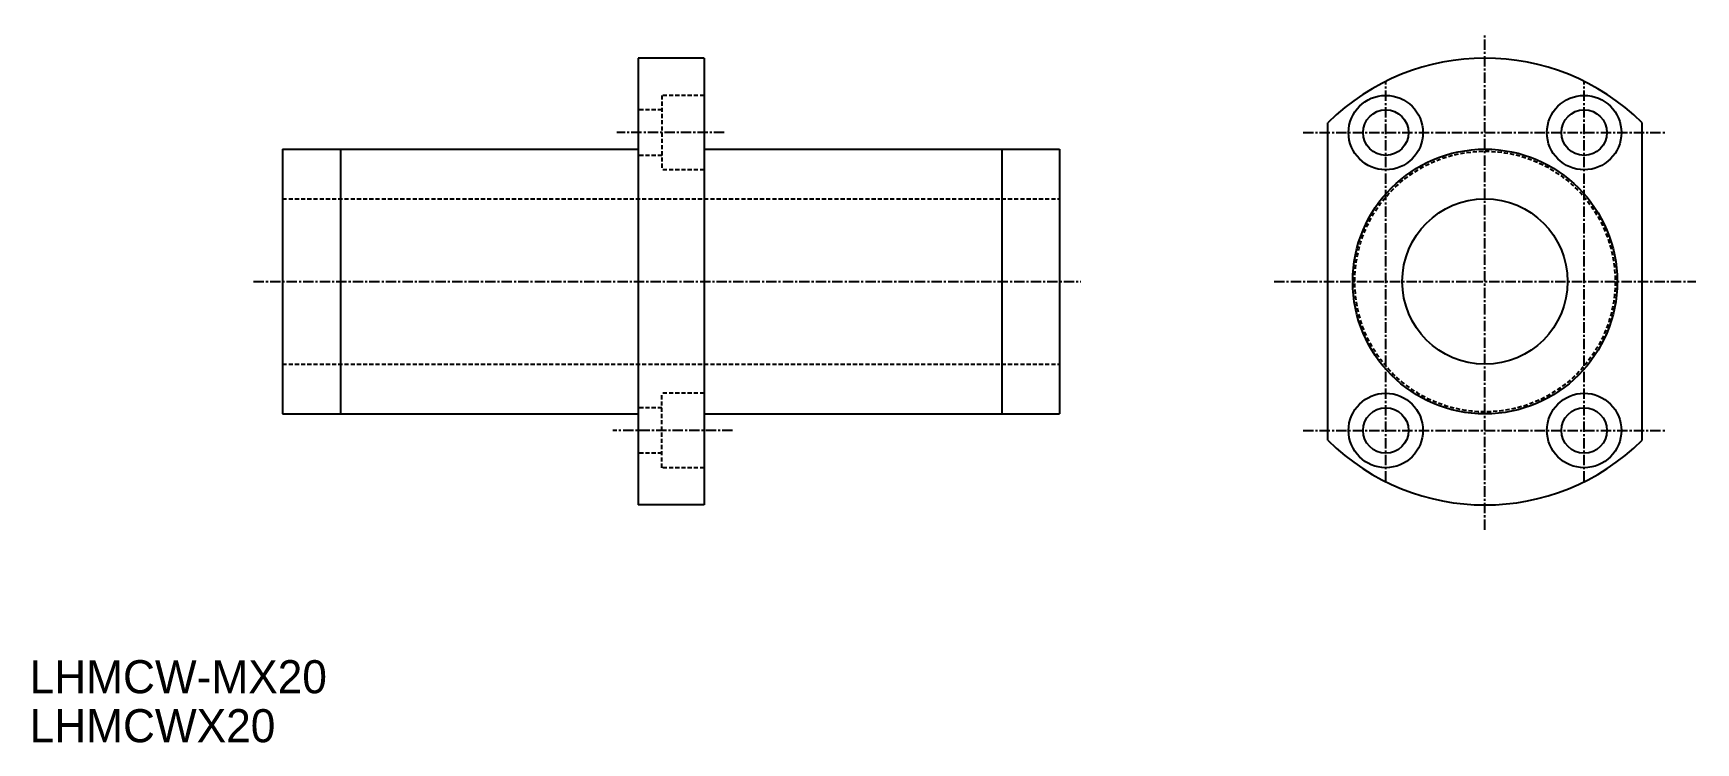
# Model space of a CAD drawing. Extents: x 44 to 245, y 53 to 138.
import ezdxf

# ---------------------------------------------------------------- set-up
doc = ezdxf.new("R2010")
doc.units = 0
doc.linetypes.add('CENTER', pattern=[2, 1.25, -0.25, 0.25, -0.25])
doc.linetypes.add('DASHED', pattern=[0.75, 0.5, -0.25])
doc.layers.get('0').update_dxf_attribs({"linetype": 'CONTINUOUS'})
doc.layers.add('CENTER', color=1, linetype='CENTER')

msp = doc.modelspace()

# ---------------------------------------------------------------- linework, layer by layer
at = {"color": 7, "linetype": 'CONTINUOUS'}
for p, q in [((116.9, 135.48), (116.9, 81.48)), ((124.9, 135.48), (116.9, 135.48)), ((124.9, 135.48), (124.9, 81.48)), ((200.35, 89.3), (200.35, 127.67)), ((238.35, 89.3), (238.35, 127.67)), ((73.9, 124.48), (116.9, 124.48)), ((73.9, 124.48), (73.9, 92.48)), ((80.9, 124.48), (80.9, 92.48)), ((124.9, 124.48), (167.9, 124.48)), ((160.9, 124.48), (160.9, 92.48)), ((167.9, 124.48), (167.9, 92.48)), ((73.9, 92.48), (116.9, 92.48)), ((124.9, 92.48), (167.9, 92.48)), ((124.9, 81.48), (116.9, 81.48))]:
    msp.add_line(p, q, dxfattribs=at)
at = {"color": 3, "linetype": 'DASHED'}
for p, q in [((119.8, 130.98), (119.8, 121.98)), ((124.9, 130.98), (119.8, 130.98)), ((119.8, 129.23), (116.9, 129.23)), ((119.8, 123.73), (116.9, 123.73)), ((124.9, 121.98), (119.8, 121.98)), ((73.9, 118.48), (167.9, 118.48)), ((73.9, 98.48), (167.9, 98.48)), ((124.9, 94.98), (119.8, 94.98)), ((119.8, 85.98), (119.8, 94.98)), ((119.8, 93.23), (116.9, 93.23)), ((119.8, 87.73), (116.9, 87.73)), ((124.9, 85.98), (119.8, 85.98))]:
    msp.add_line(p, q, dxfattribs=at)
at = {"color": 7, "linetype": 'CONTINUOUS'}
for centre, radius in [((207.35, 126.48), 4.5), ((231.35, 126.48), 4.5), ((207.35, 126.48), 2.75), ((231.35, 126.48), 2.75), ((219.35, 108.48), 16), ((219.35, 108.48), 10), ((207.35, 90.48), 4.5), ((231.35, 90.48), 4.5), ((207.35, 90.48), 2.75), ((231.35, 90.48), 2.75)]:
    msp.add_circle(centre, radius, dxfattribs=at)
at = {"color": 3, "linetype": 'DASHED'}
msp.add_circle((219.35, 108.48), 15.75, dxfattribs=at)
at = {"color": 7, "linetype": 'CONTINUOUS'}
for start, end in [(45.2751, 134.7249), (225.2751, 314.7249)]:
    msp.add_arc((219.35, 108.48), 27, start, end, dxfattribs=at)
at = {"layer": 'CENTER', "color": 1, "linetype": 'CENTER'}
for p, q in [((219.35, 78.48), (219.35, 138.48)), ((207.35, 84.3), (207.35, 132.67)), ((231.35, 84.3), (231.35, 132.67)), ((127.34, 126.48), (114.34, 126.48)), ((197.35, 126.48), (241.35, 126.48)), ((70.4, 108.48), (170.45, 108.48)), ((193.85, 108.48), (244.85, 108.48)), ((128.34, 90.48), (113.84, 90.48)), ((197.35, 90.48), (241.35, 90.48))]:
    msp.add_line(p, q, dxfattribs=at)

# ---------------------------------------------------------------- texts
at = {"color": 7, "linetype": 'CONTINUOUS'}
for s, p in [('LHMCW-MX20', (43.31, 58.72)), ('LHMCWX20', (43.31, 52.8))]:
    msp.add_text(s, height=4, dxfattribs=at).set_placement(p)

doc.saveas('drawing.dxf')
